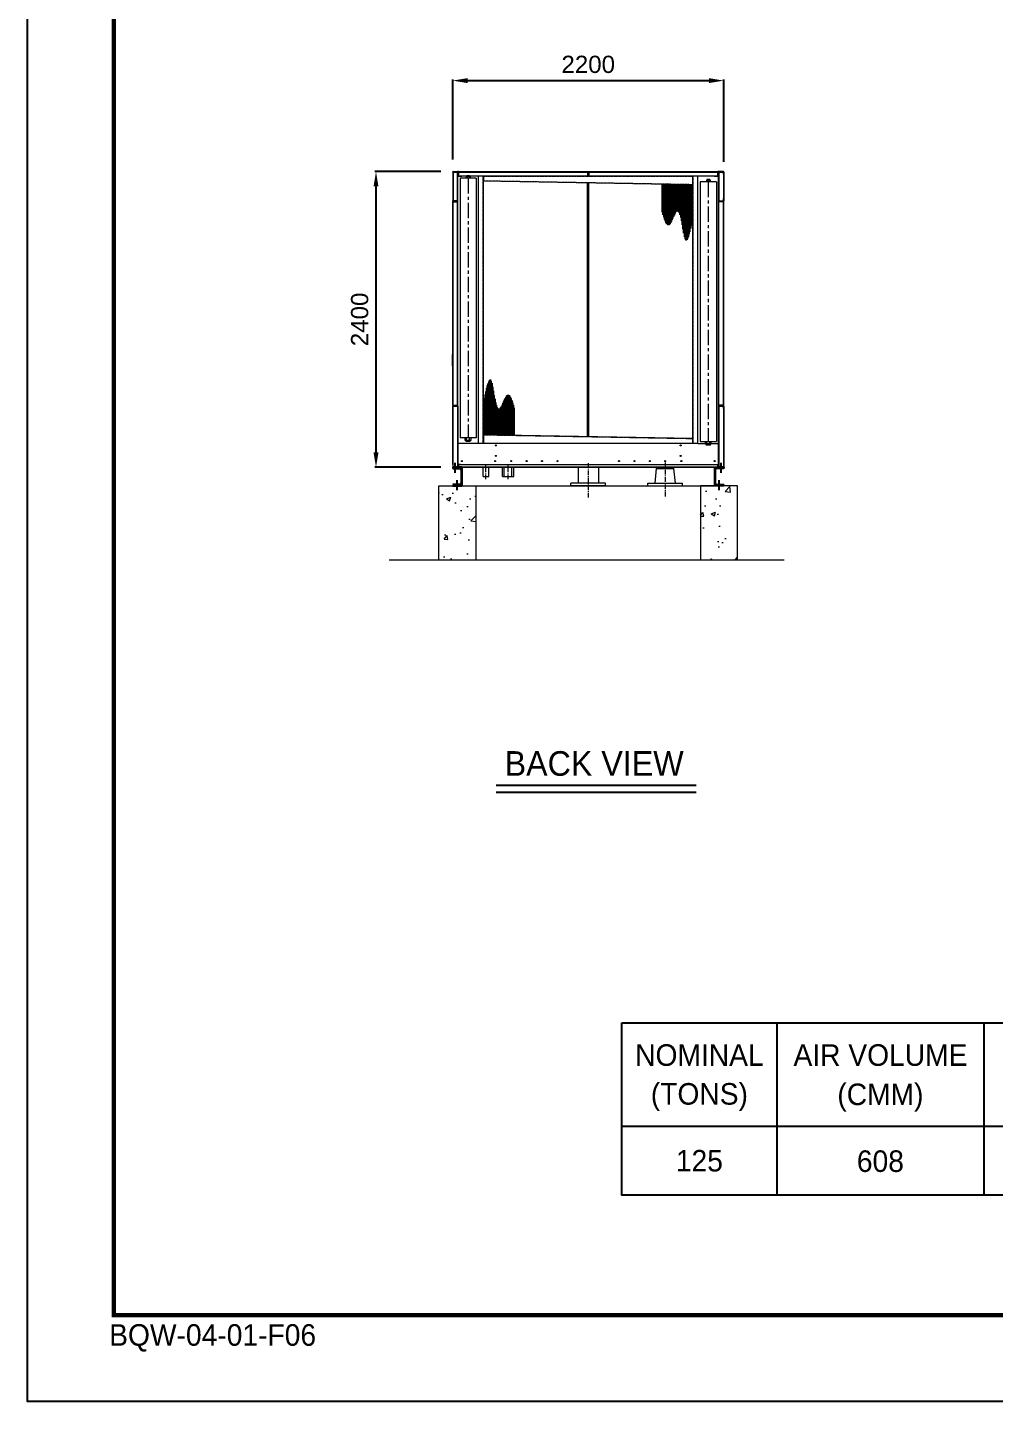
# Model space of a CAD drawing. Header units: millimetres. Extents: x -17070 to 49442, y -291348 to 30929.
# Drawn here: x 20035 to 27885, y 10134 to 21286 of the extents above; entities that cross this region are included whole.
import ezdxf
from ezdxf.enums import TextEntityAlignment as Align

# ---------------------------------------------------------------- set-up
doc = ezdxf.new("R2010")
doc.units = ezdxf.units.MM
for name, pattern in [('CEN', [26, 20, -2, 2, -2]), ('CENTER', [2, 1.25, -0.25, 0.25, -0.25]), ('CENTERX2', [4, 2.5, -0.5, 0.5, -0.5]), ('HIDDEN', [0.375, 0.25, -0.125])]:
    doc.linetypes.add(name, pattern=pattern)
for name, color, linetype in [('center', 1, 'CENTER'), ('GRID', 1, 'CEN'), ('냉각탑_box', 1, 'Continuous'), ('냉각탑_form', 1, 'Continuous'), ('냉각탑_text', 3, 'Continuous'), ('냉각탑_기초', 23, 'Continuous')]:
    doc.layers.add(name, color=color, linetype=linetype)
doc.styles.get("Standard").update_dxf_attribs({"font": 'arial.ttf'})
doc.styles.add('돋움', font='Dotum.ttf')
doc.dimstyles.new('1.40', dxfattribs={"dimscale": 20, "dimtxt": 1.5, "dimasz": 1, "dimexe": 0.5, "dimexo": 0.5, "dimgap": 0.5, "dimtad": 1, "dimdec": 0, "dimzin": 0, "dimdsep": 46, "dimtxsty": 'Standard', "dimcen": 0, "dimclrd": 2, "dimclre": 2, "dimclrt": 3, "dimadec": 0, "dimazin": 0, "dimtfac": 1, "dimtdec": 0, "dimtmove": 0, "dimatfit": 0, "dimfxl": 1, "dimtolj": 1, "dimtzin": 0, "dimlwd": -1, "dimlwe": -1, "dimarcsym": 0})

# ---------------------------------------------------------------- blocks, each defined once
blk = doc.blocks.new('*D303')
at = {"color": 2, "transparency": 16777216}
for p, q in [((23487, 20214), (23487, 20865)), ((23607, 20855), (25567, 20855)), ((25687, 20195), (25687, 20865))]:
    blk.add_line(p, q, dxfattribs=at)
for points in [[(23607, 20875), (23607, 20835), (23487, 20855)], [(25567, 20875), (25567, 20835), (25687, 20855)]]:
    blk.add_solid(points, dxfattribs=at)
at = {"layer": 'Defpoints', "color": 0, "transparency": 16777216}
for p in [(25687, 20855), (23487, 20114), (25687, 20095)]:
    blk.add_point(p, dxfattribs=at)
at = {"color": 3, "lineweight": 5, "transparency": 16777216, "insert": (24587, 20986), "char_height": 140, "attachment_point": 5}
blk.add_mtext('\\A1;2200', dxfattribs=at)
blk = doc.blocks.new('*D306')
at = {"color": 2, "transparency": 16777216}
for p, q in [((23391, 20117), (22854, 20117)), ((22864, 19997), (22864, 17837)), ((23391, 17717), (22854, 17717))]:
    blk.add_line(p, q, dxfattribs=at)
for points in [[(22844, 19997), (22884, 19997), (22864, 20117)], [(22844, 17837), (22884, 17837), (22864, 17717)]]:
    blk.add_solid(points, dxfattribs=at)
at = {"layer": 'Defpoints', "color": 0, "transparency": 16777216}
for p in [(23491, 20117), (22864, 17717), (23491, 17717)]:
    blk.add_point(p, dxfattribs=at)
at = {"color": 3, "lineweight": 5, "transparency": 16777216, "insert": (22732, 18917), "char_height": 140, "attachment_point": 5, "rotation": 90}
blk.add_mtext('\\A1;2400', dxfattribs=at)
blk = doc.blocks.new('3')
at = {"color": 7, "lineweight": 13, "ltscale": 1.29582e-05}
for p, q in [((23487, 20114), (23487, 20114)), ((25687, 20114), (25687, 20114))]:
    blk.add_line(p, q, dxfattribs=at)
at = {"color": 7, "lineweight": 13, "ltscale": 0.000222226}
for p, q in [((23487, 20113), (23487, 20114)), ((25643, 20114), (25643, 20113)), ((25687, 20113), (25687, 20114))]:
    blk.add_line(p, q, dxfattribs=at)
at = {"color": 7, "lineweight": 20, "ltscale": 0.009167}
for p, q in [((23487, 20113), (23487, 20097)), ((23489, 20113), (23489, 20097)), ((25685, 20113), (25685, 20097)), ((25687, 20113), (25687, 20097)), ((23487, 19897), (23487, 19880)), ((23489, 19897), (23489, 19880)), ((25685, 19897), (25685, 19880)), ((25687, 19897), (25687, 19880)), ((23487, 18197), (23487, 18213)), ((23489, 18197), (23489, 18213)), ((25685, 18213), (25685, 18197)), ((25687, 18213), (25687, 18197)), ((23487, 17737), (23487, 17720)), ((23489, 17737), (23489, 17720)), ((23551, 17739), (23535, 17739)), ((23535, 17737), (23535, 17720)), ((25640, 17737), (25640, 17720)), ((25685, 17737), (25685, 17720)), ((25687, 17737), (25687, 17720))]:
    blk.add_line(p, q, dxfattribs=at)
at = {"color": 7, "lineweight": 20, "ltscale": 0.001111}
for p, q in [((23487, 20095), (23487, 20097)), ((23489, 20097), (23487, 20097)), ((23489, 20095), (23487, 20095)), ((23561, 20079), (23561, 20077)), ((25613, 20079), (25613, 20077)), ((25685, 20097), (25687, 20097)), ((25685, 20095), (25687, 20095)), ((25687, 20095), (25687, 20097)), ((23489, 19897), (23487, 19897)), ((25685, 19897), (25687, 19897)), ((23487, 18633), (23485, 18633)), ((23487, 18540), (23485, 18540)), ((23489, 18197), (23487, 18197)), ((23487, 18195), (23489, 18195)), ((25685, 18197), (25687, 18197)), ((25687, 18195), (25685, 18195)), ((25687, 18195), (25687, 18197)), ((23489, 17737), (23487, 17737)), ((23535, 17739), (23535, 17737)), ((25685, 17737), (25687, 17737)), ((23531, 17720), (23533, 17720)), ((25641, 17720), (25643, 17720))]:
    blk.add_line(p, q, dxfattribs=at)
at = {"color": 7, "lineweight": 20, "ltscale": 0.108889}
for p, q in [((23487, 20095), (23487, 19899)), ((23487, 20095), (23487, 19899)), ((23491, 20095), (23491, 19899)), ((25684, 20095), (25684, 19899)), ((25687, 20095), (25687, 19899)), ((25687, 20095), (25687, 19899))]:
    blk.add_line(p, q, dxfattribs=at)
at = {"color": 7, "lineweight": 20, "ltscale": 0.001944}
for p, q in [((23491, 20095), (23487, 20095)), ((25684, 20095), (25687, 20095)), ((23491, 19899), (23487, 19899)), ((23526, 19880), (23529, 19880)), ((25649, 19880), (25645, 19880)), ((25684, 19899), (25687, 19899)), ((23491, 18195), (23487, 18195)), ((23526, 18213), (23529, 18213)), ((25649, 18213), (25645, 18213)), ((25684, 18195), (25687, 18195)), ((23491, 17739), (23487, 17739)), ((23531, 17739), (23535, 17739)), ((25643, 17739), (25640, 17739)), ((25684, 17739), (25687, 17739)), ((23526, 17720), (23529, 17720)), ((23535, 17717), (23535, 17720)), ((25640, 17717), (25640, 17720)), ((25649, 17720), (25645, 17720))]:
    blk.add_line(p, q, dxfattribs=at)
at = {"color": 7, "lineweight": 13, "ltscale": 0.000580935}
for p, q in [((23489, 20114), (23490, 20114)), ((23526, 20114), (23527, 20114)), ((23534, 20114), (23534, 20115)), ((25640, 20114), (25640, 20115)), ((25648, 20114), (25647, 20114)), ((25685, 20114), (25684, 20114))]:
    blk.add_line(p, q, dxfattribs=at)
at = {"color": 7, "lineweight": 20, "ltscale": 0.000833333}
for p, q in [((23489, 20095), (23491, 20095)), ((25685, 20095), (25684, 20095)), ((23489, 18195), (23491, 18195)), ((23527, 18213), (23526, 18213)), ((25647, 18213), (25649, 18213)), ((25685, 18195), (25684, 18195)), ((23535, 17720), (23533, 17720)), ((25640, 17720), (25641, 17720))]:
    blk.add_line(p, q, dxfattribs=at)
at = {"color": 7, "lineweight": 13, "ltscale": 1.27401e-05}
for p, q in [((23490, 20117), (23490, 20117)), ((25684, 20117), (25684, 20117))]:
    blk.add_line(p, q, dxfattribs=at)
at = {"color": 7, "lineweight": 13, "ltscale": 0.000222225}
for p, q in [((23491, 20117), (23490, 20117)), ((25640, 20117), (25640, 20117)), ((25684, 20117), (25684, 20117))]:
    blk.add_line(p, q, dxfattribs=at)
at = {"color": 7, "lineweight": 13, "ltscale": 0.019889}
for p, q in [((23490, 20114), (23526, 20114)), ((25684, 20114), (25648, 20114))]:
    blk.add_line(p, q, dxfattribs=at)
at = {"color": 7, "lineweight": 20, "ltscale": 0.0105}
for p, q in [((23490, 20095), (23490, 20114)), ((25684, 20095), (25684, 20114))]:
    blk.add_line(p, q, dxfattribs=at)
at = {"color": 7, "lineweight": 13, "ltscale": 0.019444}
for p, q in [((23491, 20117), (23526, 20117)), ((23526, 20115), (23491, 20115)), ((23491, 20113), (23526, 20113)), ((23526, 20113), (23491, 20113)), ((25684, 20117), (25649, 20117)), ((25649, 20115), (25684, 20115)), ((25684, 20113), (25649, 20113)), ((25649, 20113), (25684, 20113))]:
    blk.add_line(p, q, dxfattribs=at)
at = {"color": 7, "lineweight": 20, "ltscale": 0.010278}
for p, q in [((23491, 20113), (23491, 20095)), ((25684, 20113), (25684, 20095)), ((23491, 19899), (23491, 19880)), ((23491, 19899), (23491, 19880)), ((25684, 19899), (25684, 19880)), ((25684, 19899), (25684, 19880)), ((23491, 18195), (23491, 18213)), ((25684, 18213), (25684, 18195)), ((25684, 18213), (25684, 18195)), ((23491, 17720), (23491, 17739)), ((23531, 17739), (23531, 17720)), ((23533, 17720), (23533, 17739)), ((25640, 17720), (25640, 17739)), ((25641, 17739), (25641, 17720)), ((25643, 17720), (25643, 17739)), ((25684, 17739), (25684, 17720)), ((25684, 17739), (25684, 17720))]:
    blk.add_line(p, q, dxfattribs=at)
at = {"color": 7, "lineweight": 13, "ltscale": 0.000221428}
for p, q in [((23526, 20117), (23526, 20117)), ((25648, 20117), (25649, 20117))]:
    blk.add_line(p, q, dxfattribs=at)
at = {"color": 7, "lineweight": 13, "ltscale": 0.000222222}
for p, q in [((23526, 20113), (23526, 20114)), ((25640, 20114), (25640, 20114)), ((25648, 20113), (25648, 20114))]:
    blk.add_line(p, q, dxfattribs=at)
at = {"color": 7, "lineweight": 13, "ltscale": 0.001944}
for p, q in [((23526, 20113), (23529, 20113)), ((23535, 20113), (23535, 20117)), ((24583, 20113), (24583, 20117)), ((24592, 20113), (24592, 20117)), ((25640, 20113), (25640, 20117)), ((25649, 20113), (25645, 20113))]:
    blk.add_line(p, q, dxfattribs=at)
at = {"color": 7, "lineweight": 20, "ltscale": 0.129444}
for p, q in [((23526, 19880), (23526, 20113)), ((23529, 19880), (23529, 20113)), ((25645, 19880), (25645, 20113)), ((25649, 19880), (25649, 20113))]:
    blk.add_line(p, q, dxfattribs=at)
at = {"color": 7, "lineweight": 13, "ltscale": 0.000833333}
for p, q in [((23527, 20113), (23526, 20113)), ((25647, 20113), (25649, 20113))]:
    blk.add_line(p, q, dxfattribs=at)
at = {"color": 7, "lineweight": 13, "ltscale": 0.000199669}
blk.add_line((23531, 20113), (23531, 20114), dxfattribs=at)
at = {"color": 7, "lineweight": 20, "ltscale": 0.018333}
for p, q in [((23531, 20080), (23531, 20113)), ((23533, 20080), (23533, 20113)), ((23535, 20113), (23535, 20080)), ((25640, 20080), (25640, 20113)), ((25641, 20113), (25641, 20080)), ((25643, 20080), (25643, 20113))]:
    blk.add_line(p, q, dxfattribs=at)
at = {"color": 7, "lineweight": 13, "ltscale": 0.000221699}
blk.add_line((23534, 20117), (23535, 20117), dxfattribs=at)
at = {"color": 7, "lineweight": 13, "ltscale": 1.29896e-05}
blk.add_line((23534, 20117), (23534, 20117), dxfattribs=at)
at = {"color": 7, "lineweight": 20, "ltscale": 0.019359}
for p, q in [((23534, 20079), (23534, 20114)), ((25640, 20079), (25640, 20114))]:
    blk.add_line(p, q, dxfattribs=at)
at = {"color": 7, "lineweight": 13, "ltscale": 0.000222221}
blk.add_line((23534, 20114), (23535, 20114), dxfattribs=at)
at = {"color": 7, "lineweight": 13}
for p, q in [((23535, 20117), (24583, 20117)), ((23535, 20113), (24583, 20113)), ((24592, 20117), (25640, 20117)), ((24592, 20113), (25640, 20113))]:
    blk.add_line(p, q, dxfattribs=at)
at = {"color": 7, "lineweight": 20, "ltscale": 0.015833}
for p, q in [((23563, 20080), (23535, 20080)), ((25640, 20080), (25611, 20080))]:
    blk.add_line(p, q, dxfattribs=at)
at = {"color": 7, "lineweight": 20, "ltscale": 0.014722}
for p, q in [((23561, 20079), (23535, 20079)), ((23561, 20077), (23535, 20077)), ((25640, 20079), (25613, 20079)), ((25640, 20077), (25613, 20077))]:
    blk.add_line(p, q, dxfattribs=at)
at = {"color": 7, "lineweight": 20}
for p, q in [((24638, 20080), (23563, 20080)), ((25611, 20080), (24638, 20080)), ((23487, 18222), (23487, 19872)), ((23490, 18222), (23490, 19872)), ((23526, 18222), (23526, 19872)), ((23529, 18222), (23529, 19872)), ((25645, 18222), (25645, 19872)), ((25648, 18222), (25648, 19872)), ((25684, 18222), (25684, 19872)), ((25687, 18222), (25687, 19872)), ((25640, 17737), (23535, 17737)), ((23535, 17720), (25640, 17720)), ((23535, 17717), (25640, 17717)), ((23735, 17642), (23780, 17642)), ((23891, 17642), (23983, 17642))]:
    blk.add_line(p, q, dxfattribs=at)
at = {"lineweight": 20}
for p, q in [((23697, 17909), (23697, 20079)), ((23737, 20079), (23697, 20079)), ((23737, 17909), (23737, 20079)), ((23739, 20077), (23737, 20077)), ((23739, 20038), (23739, 20079)), ((25435, 20079), (23739, 20079)), ((25435, 20008), (25435, 20078)), ((25435, 20077), (25437, 20077)), ((25437, 17909), (25437, 20079)), ((25477, 20079), (25437, 20079)), ((25477, 17909), (25477, 20079)), ((23547, 20063), (23547, 17955)), ((23677, 20063), (23547, 20063)), ((23677, 20063), (23677, 17955)), ((25437, 20008), (23737, 20038)), ((24582, 17965), (24582, 20024)), ((24592, 17965), (24592, 20023)), ((25437, 20010), (25437, 20010)), ((25627, 20034), (25497, 20034)), ((25497, 20033), (25497, 17925)), ((25627, 20033), (25627, 17925)), ((25437, 17950), (23737, 17980)), ((23739, 17909), (23739, 17980)), ((23677, 17955), (23547, 17955)), ((23737, 17909), (23697, 17909)), ((23739, 17911), (23737, 17911)), ((25435, 17909), (23739, 17909)), ((25435, 17909), (25435, 17950)), ((25435, 17911), (25437, 17911)), ((25477, 17909), (25437, 17909)), ((25497, 17925), (25627, 17925))]:
    blk.add_line(p, q, dxfattribs=at)
at = {"color": 6, "linetype": 'HIDDEN', "lineweight": 20}
for p, q in [((23735, 17909), (23735, 20079)), ((25435, 20077), (23739, 20077)), ((25439, 17909), (25439, 20079)), ((25435, 20010), (23739, 20040)), ((25437, 20010), (25437, 20010)), ((25435, 17948), (23739, 17978)), ((25435, 17911), (23739, 17911))]:
    blk.add_line(p, q, dxfattribs=at)
at = {"color": 7, "lineweight": 13, "ltscale": 0.004999}
blk.add_line((24583, 20117), (24592, 20117), dxfattribs=at)
at = {"color": 7, "lineweight": 13, "ltscale": 0.000803158}
blk.add_line((24583, 20114), (24584, 20114), dxfattribs=at)
at = {"color": 7, "lineweight": 20, "ltscale": 0.013096}
for p, q in [((24583, 20080), (24583, 20113)), ((24592, 20113), (24592, 20080))]:
    blk.add_line(p, q, dxfattribs=at)
at = {"color": 7, "lineweight": 20, "ltscale": 0.013074}
for p, q in [((24584, 20113), (24584, 20080)), ((24590, 20080), (24590, 20113))]:
    blk.add_line(p, q, dxfattribs=at)
at = {"color": 7, "lineweight": 13, "ltscale": 0.001137}
blk.add_line((24586, 20114), (24588, 20114), dxfattribs=at)
at = {"color": 7, "lineweight": 20, "ltscale": 0.013058}
for p, q in [((24586, 20080), (24586, 20113)), ((24588, 20080), (24588, 20113))]:
    blk.add_line(p, q, dxfattribs=at)
at = {"color": 7, "lineweight": 13, "ltscale": 0.000803156}
blk.add_line((24590, 20114), (24592, 20114), dxfattribs=at)
at = {"color": 7, "lineweight": 13, "ltscale": 1.29713e-05}
blk.add_line((25640, 20117), (25640, 20117), dxfattribs=at)
at = {"color": 7, "lineweight": 13, "ltscale": 0.000194643}
blk.add_line((25645, 20113), (25645, 20114), dxfattribs=at)
at = {"color": 7, "lineweight": 13, "ltscale": 1.29907e-05}
blk.add_line((25645, 20114), (25645, 20114), dxfattribs=at)
at = {"color": 1, "linetype": 'CENTER', "lineweight": 20, "ltscale": 100}
for p, q in [((23612, 20063), (23612, 17955)), ((25562, 20033), (25562, 17925))]:
    blk.add_line(p, q, dxfattribs=at)
at = {"color": 5, "lineweight": 20, "ltscale": 30}
for p, q in [((25185, 20008), (25185, 19788)), ((25191, 20008), (25191, 19766)), ((25197, 20008), (25197, 19746)), ((25203, 20008), (25203, 19728)), ((25209, 20008), (25209, 19713)), ((25215, 20008), (25215, 19701)), ((25221, 20008), (25221, 19692)), ((25227, 20008), (25227, 19685)), ((25233, 20008), (25233, 19682)), ((25239, 20008), (25239, 19682)), ((25245, 20008), (25245, 19685)), ((25251, 20008), (25251, 19691)), ((25257, 20008), (25257, 19700)), ((25263, 20008), (25263, 19711)), ((25269, 20008), (25269, 19724)), ((25275, 20008), (25275, 19737)), ((25281, 20008), (25281, 19751)), ((25287, 20008), (25287, 19764)), ((25293, 20008), (25293, 19776)), ((25299, 20008), (25299, 19786)), ((25305, 20008), (25305, 19793)), ((25311, 20008), (25311, 19795)), ((25317, 20008), (25317, 19791)), ((25323, 20008), (25323, 19782)), ((25329, 20008), (25329, 19766)), ((25335, 20008), (25335, 19744)), ((25341, 20008), (25341, 19717)), ((25347, 20008), (25347, 19684)), ((25353, 20008), (25353, 19650)), ((25359, 20008), (25359, 19616)), ((25365, 20007), (25365, 19588)), ((25371, 20007), (25371, 19569)), ((25377, 20007), (25377, 19559)), ((25383, 20007), (25383, 19557)), ((25389, 20007), (25389, 19562)), ((25395, 20007), (25395, 19573)), ((25401, 20007), (25401, 19588)), ((25407, 20008), (25407, 19608)), ((25413, 20008), (25413, 19629)), ((25419, 20008), (25419, 19654)), ((25425, 20008), (25425, 19680)), ((25431, 20008), (25431, 19709)), ((23779, 17980), (23779, 18414)), ((23785, 17980), (23785, 18424)), ((23791, 17980), (23791, 18429)), ((23797, 17980), (23797, 18428)), ((23803, 17980), (23803, 18418)), ((23749, 17980), (23749, 18307)), ((23755, 17980), (23755, 18333)), ((23761, 17980), (23761, 18358)), ((23767, 17980), (23767, 18380)), ((23773, 17980), (23773, 18398)), ((23809, 17980), (23809, 18399)), ((23815, 17980), (23815, 18371)), ((23821, 17980), (23821, 18338)), ((23827, 17980), (23827, 18303)), ((23923, 17980), (23923, 18296)), ((23929, 17980), (23929, 18302)), ((23935, 17980), (23935, 18305)), ((23941, 17980), (23941, 18305)), ((23947, 17980), (23947, 18302)), ((23953, 17980), (23953, 18296)), ((23743, 17980), (23743, 18279)), ((23833, 17980), (23833, 18271)), ((23839, 17980), (23839, 18243)), ((23845, 17980), (23845, 18221)), ((23851, 17980), (23851, 18205)), ((23857, 17980), (23857, 18196)), ((23863, 17980), (23863, 18192)), ((23869, 17980), (23869, 18194)), ((23875, 17980), (23875, 18201)), ((23881, 17980), (23881, 18211)), ((23887, 17980), (23887, 18223)), ((23893, 17980), (23893, 18236)), ((23899, 17980), (23899, 18250)), ((23905, 17980), (23905, 18263)), ((23911, 17980), (23911, 18276)), ((23917, 17980), (23917, 18287)), ((23959, 17980), (23959, 18286)), ((23965, 17980), (23965, 18274)), ((23971, 17980), (23971, 18259)), ((23977, 17980), (23977, 18241)), ((23983, 17980), (23983, 18221)), ((23989, 17980), (23989, 18199))]:
    blk.add_line(p, q, dxfattribs=at)
at = {"color": 7, "lineweight": 20, "ltscale": 0.00111}
for p, q in [((23487, 19897), (23487, 19899)), ((25687, 19897), (25687, 19899)), ((25643, 17722), (25645, 17722))]:
    blk.add_line(p, q, dxfattribs=at)
at = {"color": 7, "lineweight": 20, "ltscale": 0.004778}
for p, q in [((23487, 19872), (23487, 19880)), ((25687, 19872), (25687, 19880))]:
    blk.add_line(p, q, dxfattribs=at)
at = {"color": 7, "lineweight": 20, "ltscale": 0.001722}
for p, q in [((23487, 19872), (23490, 19872)), ((23526, 19872), (23529, 19872)), ((25648, 19872), (25645, 19872)), ((25687, 19872), (25684, 19872)), ((23487, 18222), (23490, 18222)), ((23526, 18222), (23529, 18222)), ((25648, 18222), (25645, 18222)), ((25687, 18222), (25684, 18222))]:
    blk.add_line(p, q, dxfattribs=at)
at = {"color": 7, "lineweight": 20, "ltscale": 0.011081}
for p, q in [((23490, 19879), (23490, 19899)), ((25684, 19879), (25684, 19899)), ((25684, 18195), (25684, 18215))]:
    blk.add_line(p, q, dxfattribs=at)
at = {"color": 7, "lineweight": 20, "ltscale": 0.001124}
for p, q in [((23490, 19875), (23490, 19877)), ((23526, 19875), (23526, 19877)), ((25648, 19875), (25648, 19877)), ((25684, 19875), (25684, 19877))]:
    blk.add_line(p, q, dxfattribs=at)
at = {"color": 7, "lineweight": 20, "ltscale": 0.000888889}
for p, q in [((23490, 19875), (23490, 19873)), ((25684, 19875), (25684, 19873)), ((23490, 18220), (23490, 18219)), ((25684, 18220), (25684, 18219))]:
    blk.add_line(p, q, dxfattribs=at)
at = {"color": 7, "lineweight": 20, "ltscale": 0.019889}
for p, q in [((23526, 19875), (23490, 19875)), ((23526, 19873), (23490, 19873)), ((23490, 19872), (23526, 19872)), ((25648, 19875), (25684, 19875)), ((25648, 19873), (25684, 19873)), ((25684, 19872), (25648, 19872)), ((23490, 18222), (23526, 18222)), ((23490, 18220), (23526, 18220)), ((23490, 18219), (23526, 18219)), ((25684, 18222), (25648, 18222)), ((25684, 18220), (25648, 18220)), ((25684, 18219), (25648, 18219))]:
    blk.add_line(p, q, dxfattribs=at)
at = {"color": 7, "lineweight": 20, "ltscale": 0.000832916}
for p, q in [((23490, 19872), (23490, 19873)), ((25684, 19872), (25684, 19873))]:
    blk.add_line(p, q, dxfattribs=at)
at = {"color": 7, "lineweight": 20, "ltscale": 0.019444}
for p, q in [((23526, 19880), (23491, 19880)), ((23526, 19879), (23491, 19879)), ((23491, 19877), (23526, 19877)), ((25649, 19880), (25684, 19880)), ((25649, 19879), (25684, 19879)), ((25684, 19877), (25649, 19877)), ((23491, 18217), (23526, 18217)), ((23526, 18215), (23491, 18215)), ((23526, 18213), (23491, 18213)), ((23491, 18213), (23526, 18213)), ((25684, 18217), (25649, 18217)), ((25684, 18215), (25649, 18215)), ((25649, 18213), (25684, 18213)), ((25684, 18213), (25649, 18213)), ((23491, 17720), (23526, 17720)), ((23491, 17719), (23526, 17719)), ((23491, 17717), (23526, 17717)), ((25649, 17720), (25684, 17720)), ((25684, 17719), (25649, 17719)), ((25684, 17717), (25649, 17717))]:
    blk.add_line(p, q, dxfattribs=at)
at = {"color": 7, "lineweight": 20, "ltscale": 0.000803156}
for p, q in [((23526, 19879), (23526, 19880)), ((25648, 19879), (25648, 19880))]:
    blk.add_line(p, q, dxfattribs=at)
at = {"color": 7, "lineweight": 20, "ltscale": 0.000832909}
for p, q in [((23526, 19872), (23526, 19873)), ((25648, 19872), (25648, 19873))]:
    blk.add_line(p, q, dxfattribs=at)
at = {"color": 7, "lineweight": 20, "ltscale": 0.004715}
for p, q in [((23529, 19872), (23529, 19880)), ((25645, 19872), (25645, 19880))]:
    blk.add_line(p, q, dxfattribs=at)
at = {"color": 7, "lineweight": 20, "ltscale": 0.051667}
blk.add_line((23485, 18540), (23485, 18633), dxfattribs=at)
at = {"color": 7, "lineweight": 20, "ltscale": 0.253333}
for p, q in [((23487, 17739), (23487, 18195)), ((23491, 17739), (23491, 18195)), ((25684, 18195), (25684, 17739)), ((25687, 18195), (25687, 17739))]:
    blk.add_line(p, q, dxfattribs=at)
at = {"color": 7, "lineweight": 20, "ltscale": 0.000833332}
for p, q in [((23490, 18220), (23490, 18222)), ((25684, 18220), (25684, 18222))]:
    blk.add_line(p, q, dxfattribs=at)
at = {"color": 7, "lineweight": 20, "ltscale": 0.000833758}
for p, q in [((23526, 18220), (23526, 18222)), ((25648, 18220), (25648, 18222))]:
    blk.add_line(p, q, dxfattribs=at)
at = {"color": 7, "lineweight": 20, "ltscale": 0.273889}
for p, q in [((23526, 18213), (23526, 17720)), ((23529, 18213), (23529, 17720)), ((25645, 17720), (25645, 18213)), ((25649, 17720), (25649, 18213))]:
    blk.add_line(p, q, dxfattribs=at)
at = {"color": 7, "lineweight": 20, "ltscale": 0.004723}
blk.add_line((25645, 18213), (25645, 18222), dxfattribs=at)
at = {"color": 7, "lineweight": 20, "ltscale": 0.004721}
blk.add_line((25645, 18213), (25645, 18222), dxfattribs=at)
at = {"color": 7, "lineweight": 20, "ltscale": 0.001123}
for p, q in [((25648, 18217), (25648, 18219)), ((25684, 18217), (25684, 18219))]:
    blk.add_line(p, q, dxfattribs=at)
at = {"color": 7, "lineweight": 20, "ltscale": 0.000803158}
blk.add_line((25648, 18213), (25648, 18215), dxfattribs=at)
at = {"color": 7, "lineweight": 20, "ltscale": 0.004777}
blk.add_line((25687, 18213), (25687, 18222), dxfattribs=at)
at = {"color": 7, "lineweight": 20, "ltscale": 0.004417}
for p, q in [((25687, 18195), (25687, 18187)), ((25687, 17747), (25687, 17739))]:
    blk.add_line(p, q, dxfattribs=at)
at = {"color": 7, "lineweight": 20, "ltscale": 0.052833}
for p, q in [((25687, 18187), (25687, 18092)), ((25687, 17842), (25687, 17747))]:
    blk.add_line(p, q, dxfattribs=at)
at = {"color": 7, "lineweight": 20, "ltscale": 0.005528}
for p, q in [((25687, 18092), (25687, 18082)), ((25687, 18082), (25687, 18072))]:
    blk.add_line(p, q, dxfattribs=at)
at = {"color": 7, "lineweight": 20, "ltscale": 0.022806}
blk.add_line((25687, 18072), (25687, 18031), dxfattribs=at)
at = {"color": 0, "lineweight": 20}
for p, q in [((23697, 17909), (23529, 17909)), ((25477, 17909), (25645, 17909))]:
    blk.add_line(p, q, dxfattribs=at)
at = {"color": 7, "lineweight": 20, "ltscale": 0.000666681}
blk.add_line((23489, 17737), (23490, 17737), dxfattribs=at)
at = {"color": 7, "lineweight": 20, "ltscale": 0.0085}
for p, q in [((23490, 17722), (23490, 17737)), ((25684, 17737), (25684, 17722))]:
    blk.add_line(p, q, dxfattribs=at)
at = {"color": 1, "linetype": 'CENTERX2', "ltscale": 50}
for p, q in [((23508, 17672), (23508, 17752)), ((25666, 17672), (25666, 17752)), ((23524, 17532), (23524, 17612)), ((25649, 17532), (25649, 17612))]:
    blk.add_line(p, q, dxfattribs=at)
at = {"color": 7, "lineweight": 20, "ltscale": 0.000665871}
blk.add_line((25685, 17737), (25684, 17737), dxfattribs=at)
at = {"color": 7, "lineweight": 25, "ltscale": 0.008333}
for p, q in [((23487, 17717), (23487, 17707)), ((25687, 17717), (25687, 17707))]:
    blk.add_line(p, q, dxfattribs=at)
at = {"color": 7, "lineweight": 25, "ltscale": 0.125}
for p, q in [((23562, 17717), (23487, 17717)), ((25612, 17717), (25687, 17717)), ((23487, 17567), (23562, 17567)), ((25687, 17567), (25612, 17567))]:
    blk.add_line(p, q, dxfattribs=at)
at = {"color": 7, "lineweight": 25, "ltscale": 0.05125}
for p, q in [((23487, 17707), (23545, 17707)), ((25687, 17707), (25628, 17707)), ((23545, 17577), (23487, 17577)), ((25628, 17577), (25687, 17577))]:
    blk.add_line(p, q, dxfattribs=at)
at = {"color": 7, "lineweight": 20, "ltscale": 0.019594}
for p, q in [((23527, 17720), (23492, 17720)), ((25682, 17720), (25647, 17720))]:
    blk.add_line(p, q, dxfattribs=at)
for p, q in [((23497, 17707), (23497, 17717)), ((23519, 17707), (23519, 17717)), ((25655, 17707), (25655, 17717)), ((25677, 17707), (25677, 17717)), ((23513, 17567), (23513, 17577)), ((23535, 17567), (23535, 17577)), ((25638, 17567), (25638, 17577)), ((25660, 17567), (25660, 17577))]:
    blk.add_line(p, q)
at = {"color": 7, "lineweight": 20, "ltscale": 0.004971}
blk.add_line((23526, 17717), (23535, 17717), dxfattribs=at)
at = {"color": 7, "lineweight": 20, "ltscale": 0.001112}
blk.add_line((23529, 17722), (23531, 17722), dxfattribs=at)
at = {"color": 7, "lineweight": 20, "ltscale": 0.003063}
blk.add_line((23535, 17720), (23529, 17720), dxfattribs=at)
at = {"color": 7, "lineweight": 25, "ltscale": 0.091667}
for p, q in [((23555, 17697), (23555, 17587)), ((25618, 17697), (25618, 17587))]:
    blk.add_line(p, q, dxfattribs=at)
at = {"ltscale": 25}
for p, q in [((23562, 17717), (23562, 17567)), ((25612, 17717), (25612, 17567))]:
    blk.add_line(p, q, dxfattribs=at)
at = {"lineweight": 5}
for p, q in [((23735, 17642), (23735, 17717)), ((23780, 17642), (23780, 17717)), ((23891, 17642), (23891, 17717)), ((23905, 17642), (23905, 17717)), ((23968, 17642), (23968, 17717)), ((23983, 17642), (23983, 17717)), ((23562, 17567), (25612, 17567))]:
    blk.add_line(p, q, dxfattribs=at)
at = {"color": 7, "lineweight": 20, "ltscale": 0.076666}
for p, q in [((24504, 17717), (24504, 17589)), ((24670, 17717), (24670, 17589)), ((25130, 17589), (25142, 17707)), ((25295, 17589), (25282, 17707)), ((25072, 17589), (25342, 17589)), ((25072, 17567), (25072, 17589)), ((25342, 17589), (25352, 17589)), ((25352, 17567), (25352, 17589))]:
    blk.add_line(p, q, dxfattribs=at)
at = {"color": 7, "lineweight": 20, "ltscale": 0.004168}
for p, q in [((25142, 17712), (25142, 17717)), ((25282, 17712), (25282, 17717))]:
    blk.add_line(p, q, dxfattribs=at)
at = {"color": 7, "lineweight": 20, "ltscale": 0.1165}
blk.add_line((25142, 17712), (25282, 17712), dxfattribs=at)
at = {"color": 7, "lineweight": 20, "ltscale": 0.004167}
for p, q in [((25142, 17707), (25142, 17712)), ((25282, 17707), (25282, 17712))]:
    blk.add_line(p, q, dxfattribs=at)
at = {"color": 7, "lineweight": 20, "ltscale": 0.030302}
blk.add_line((25142, 17707), (25179, 17707), dxfattribs=at)
at = {"color": 7, "lineweight": 20, "ltscale": 0.086115}
blk.add_line((25179, 17707), (25282, 17707), dxfattribs=at)
at = {"color": 7, "lineweight": 20, "ltscale": 0.003064}
blk.add_line((25645, 17720), (25640, 17720), dxfattribs=at)
at = {"color": 7, "lineweight": 15, "ltscale": 0.0625}
for p, q in [((23487, 17577), (23487, 17567)), ((25687, 17577), (25687, 17567))]:
    blk.add_line(p, q, dxfattribs=at)
at = {"color": 7, "lineweight": 20, "ltscale": 0.149635}
for p, q in [((24716, 17589), (24447, 17589)), ((24716, 17567), (24447, 17567))]:
    blk.add_line(p, q, dxfattribs=at)
at = {"color": 7, "lineweight": 20, "ltscale": 0.012222}
for p, q in [((24447, 17567), (24447, 17589)), ((24727, 17567), (24727, 17589))]:
    blk.add_line(p, q, dxfattribs=at)
at = {"color": 7, "lineweight": 20, "ltscale": 0.00592}
for p, q in [((24727, 17589), (24716, 17589)), ((24727, 17567), (24716, 17567))]:
    blk.add_line(p, q, dxfattribs=at)
at = {"color": 7, "lineweight": 20, "ltscale": 0.224453}
blk.add_line((25072, 17567), (25342, 17567), dxfattribs=at)
at = {"color": 7, "lineweight": 20, "ltscale": 0.008881}
blk.add_line((25342, 17567), (25352, 17567), dxfattribs=at)
at = {"color": 7, "lineweight": 20}
for centre, radius in [((23837, 17894), 4.5), ((23837, 17894), 3), ((25337, 17894), 4.5), ((25337, 17894), 3), ((23561, 17767), 4.5), ((23561, 17767), 3), ((23831, 17767), 4.5), ((23831, 17767), 3), ((23837, 17809), 4.5), ((23837, 17809), 3), ((23962, 17767), 4.5), ((23962, 17767), 3), ((24087, 17767), 4.5), ((24087, 17767), 3), ((24212, 17767), 4.5), ((24212, 17767), 3), ((24337, 17767), 4.5), ((24337, 17767), 3), ((24837, 17767), 4.5), ((24837, 17767), 3), ((24962, 17767), 4.5), ((24962, 17767), 3), ((25087, 17767), 4.5), ((25087, 17767), 3), ((25212, 17767), 4.5), ((25212, 17767), 3), ((25337, 17809), 4.5), ((25337, 17809), 3), ((25343, 17767), 4.5), ((25343, 17767), 3), ((25613, 17767), 4.5), ((25613, 17767), 3)]:
    blk.add_circle(centre, radius, dxfattribs=at)
at = {"color": 7, "lineweight": 13}
for centre, radius, start, end in [((23490, 20114), 3.1, 90, 180), ((23491, 20113), 3.5, 90, 180), ((23491, 20113), 1.5, 90, 180), ((23526, 20114), 3.1, 0, 90), ((23526, 20113), 3.5, 0, 90), ((23526, 20113), 1.5, 0, 90), ((23534, 20114), 3.1, 90, 180), ((23535, 20113), 3.5, 90, 180), ((23535, 20113), 1.5, 90, 180), ((24583, 20113), 3.5, 0, 90), ((24583, 20113), 1.5, 0, 90), ((24592, 20113), 3.5, 90, 180), ((24592, 20113), 1.5, 90, 180), ((25640, 20114), 3.1, 0, 90), ((25640, 20113), 3.5, 0, 90), ((25640, 20113), 1.5, 0, 90), ((25648, 20114), 3.1, 90, 180), ((25649, 20113), 3.5, 90, 180), ((25649, 20113), 1.5, 90, 180), ((25684, 20114), 3.1, 0, 90), ((25684, 20113), 3.5, 0, 90), ((25684, 20113), 1.5, 0, 90)]:
    blk.add_arc(centre, radius, start, end, dxfattribs=at)
at = {"color": 7, "lineweight": 20}
for centre, radius, start, end in [((23535, 20080), 3.5, 180, 270), ((23535, 20080), 1.5, 180, 270), ((25640, 20080), 1.5, 270, 0), ((25640, 20080), 3.5, 270, 0), ((23491, 19880), 3.5, 180, 270), ((23490, 19872), 3.1, 90, 180), ((23491, 19880), 1.5, 180, 270), ((23490, 19872), 1.5, 90, 180), ((23526, 19880), 1.5, 270, 0), ((23526, 19880), 3.5, 270, 0), ((23526, 19872), 3.1, 0, 90), ((23526, 19872), 1.5, 0, 90), ((25649, 19880), 3.5, 180, 270), ((25648, 19872), 3.1, 90, 180), ((25649, 19880), 1.5, 180, 270), ((25648, 19872), 1.5, 90, 180), ((25684, 19880), 1.5, 270, 0), ((25684, 19880), 3.5, 270, 0), ((25684, 19872), 3.1, 0, 90), ((25684, 19872), 1.5, 0, 90), ((23490, 18870), 3.1, 180, 180.2201), ((23490, 18862), 3.1, 179.7551, 180), ((25684, 18870), 3.1, 359.7799, 0), ((25684, 18862), 3.1, 0, 0.2449), ((23489, 18633), 3.5, 115.337, 180), ((23489, 18540), 3.5, 180, 244.663), ((23490, 18371), 3.1, 180, 180.2449), ((23490, 18363), 3.1, 179.7551, 180), ((25684, 18371), 3.1, 359.7551, 0), ((25684, 18363), 3.1, 0, 0.2449), ((23490, 18222), 3.1, 180, 270), ((23491, 18213), 3.5, 90, 180), ((23490, 18222), 1.5, 180, 270), ((23491, 18213), 1.5, 90, 180), ((23526, 18222), 1.5, 270, 0), ((23526, 18222), 3.1, 270, 0), ((23526, 18213), 3.5, 0, 90), ((23526, 18213), 1.5, 0, 90), ((25648, 18222), 3.1, 180, 270), ((25649, 18213), 3.5, 90, 180), ((25648, 18222), 1.5, 180, 270), ((25649, 18213), 1.5, 90, 180), ((25684, 18222), 1.5, 270, 0), ((25684, 18222), 3.1, 270, 0), ((25684, 18213), 3.5, 0, 90), ((25684, 18213), 1.5, 0, 90), ((23491, 17720), 3.5, 180, 270), ((23491, 17720), 1.5, 180, 270), ((23492, 17722), 1.5, 180, 216.87), ((23492, 17722), 1.5, 233.1305, 270), ((23526, 17720), 3.5, 270, 0), ((23526, 17720), 1.5, 270, 0), ((25649, 17720), 3.5, 180, 270), ((25649, 17720), 1.5, 180, 270), ((25682, 17722), 1.5, 270, 306.8695), ((25682, 17722), 1.5, 323.1297, 0), ((25684, 17720), 1.5, 270, 0), ((25684, 17720), 3.5, 270, 0), ((25682, 17722), 4.7, 359.2977, 0)]:
    blk.add_arc(centre, radius, start, end, dxfattribs=at)
at = {"color": 7, "lineweight": 25}
for centre, start, end in [((23545, 17697), 0, 90), ((25628, 17697), 90, 180), ((23545, 17587), 270, 0), ((25628, 17587), 180, 270)]:
    blk.add_arc(centre, 10, start, end, dxfattribs=at)
at = {"layer": 'center', "lineweight": 20, "ltscale": 30}
for p, q in [((23757, 17620), (23757, 17733)), ((23937, 17620), (23937, 17733))]:
    blk.add_line(p, q, dxfattribs=at)
at = {"layer": 'GRID', "color": 0, "lineweight": 20, "ltscale": 2}
for p, q in [((23596, 20076), (23596, 20063)), ((23628, 20076), (23596, 20076)), ((23601, 20083), (23601, 20076)), ((23623, 20083), (23601, 20083)), ((23604, 20076), (23604, 20063)), ((23620, 20076), (23620, 20063)), ((23623, 20083), (23623, 20076)), ((23628, 20076), (23628, 20063)), ((25546, 20046), (25546, 20034)), ((25578, 20046), (25546, 20046)), ((25551, 20053), (25551, 20046)), ((25573, 20053), (25551, 20053)), ((25554, 20046), (25554, 20034)), ((25570, 20046), (25570, 20034)), ((25573, 20053), (25573, 20046)), ((25578, 20046), (25578, 20034)), ((23588, 17935), (23588, 17955)), ((23636, 17935), (23588, 17935)), ((23595, 17925), (23595, 17935)), ((23629, 17925), (23595, 17925)), ((23600, 17935), (23600, 17955)), ((23624, 17935), (23624, 17955)), ((23629, 17925), (23629, 17935)), ((23636, 17935), (23636, 17955)), ((25538, 17905), (25538, 17924)), ((25586, 17905), (25538, 17905)), ((25545, 17895), (25545, 17905)), ((25579, 17895), (25545, 17895)), ((25550, 17905), (25550, 17924)), ((25574, 17905), (25574, 17924)), ((25579, 17895), (25579, 17905)), ((25586, 17905), (25586, 17924))]:
    blk.add_line(p, q, dxfattribs=at)

msp = doc.modelspace()

# ---------------------------------------------------------------- hatches: boundary and pattern name
at = {"layer": '냉각탑_기초', "lineweight": 20, "ltscale": 30}
h = msp.add_hatch(dxfattribs=at)
h.set_pattern_fill('AR-CONC', color=256, scale=50, style=0)
h.set_pattern_definition([(50, (8745.92, 1025.55), (358.63, -31.376), [37.5, -412.5]), (355, (8745.92, 1025.55), (-69.3757, 376.096), [30, -330]), (100.4514, (8775.8, 1022.94), (289.2547, 344.72), [31.87, -350.571]), (46.1842, (8745.92, 1125.55), (533.6205, -82.7595), [56.25, -618.75]), (96.6356, (8790.4, 1118.65), (467.331, 487.059), [47.805, -525.856]), (351.1842, (8745.9, 1125.55), (467.331, 487.059), [45, -495]), (21, (8795.92, 1100.55), (298.4535, -201.3094), [37.5, -412.5]), (326, (8795.92, 1100.55), (121.6577, 362.575), [30, -330]), (71.4514, (8820.8, 1083.78), (420.1113, 161.265), [31.87, -350.571]), (37.5, (8745.92, 1025.55), (6.0799, 166.4469), [0, -326, 0, -335, 0, -331.25]), (7.5, (8745.92, 1025.55), (131.5348, 197.2059), [0, -191, 0, -318.5, 0, -126.25]), (327.5, (8634.42, 1025.55), (266.9112, -11.2774), [0, -125, 0, -390, 0, -517.5]), (317.5, (8584.42, 1025.55), (291.593, 50.0525), [0, -162.5, 0, -259, 0, -367.5])])
h.paths.add_polyline_path([(23674.4, 17566.9), (23374.4, 17566.9), (23374.4, 16966.9), (23674.4, 16966.9)])
h = msp.add_hatch(dxfattribs=at)
h.set_pattern_fill('AR-CONC', color=256, scale=50, style=0)
h.set_pattern_definition([(50, (8740.92, 1025.55), (358.63, -31.376), [37.5, -412.5]), (355, (8740.92, 1025.55), (-69.3757, 376.096), [30, -330]), (100.4514, (8770.8, 1022.94), (289.2547, 344.72), [31.87, -350.571]), (46.1842, (8740.92, 1125.55), (533.6205, -82.7595), [56.25, -618.75]), (96.6356, (8785.4, 1118.65), (467.331, 487.059), [47.805, -525.856]), (351.1842, (8740.9, 1125.55), (467.331, 487.059), [45, -495]), (21, (8790.92, 1100.55), (298.4535, -201.3094), [37.5, -412.5]), (326, (8790.92, 1100.55), (121.6577, 362.575), [30, -330]), (71.4514, (8815.8, 1083.78), (420.1113, 161.265), [31.87, -350.571]), (37.5, (8740.92, 1025.55), (6.0799, 166.4469), [0, -326, 0, -335, 0, -331.25]), (7.5, (8740.92, 1025.55), (131.5348, 197.2059), [0, -191, 0, -318.5, 0, -126.25]), (327.5, (8629.42, 1025.55), (266.9112, -11.2774), [0, -125, 0, -390, 0, -517.5]), (317.5, (8579.42, 1025.55), (291.593, 50.0525), [0, -162.5, 0, -259, 0, -367.5])])
h.paths.add_polyline_path([(25499.4, 17566.9), (25799.4, 17566.9), (25799.4, 16966.9), (25499.4, 16966.9)])

# ---------------------------------------------------------------- linework, layer by layer
at = {"layer": 'center', "lineweight": 20, "ltscale": 30}
for p, q in [((24587, 17749.9), (24587, 17465.1)), ((25212.3, 17756.2), (25212.3, 17475.4))]:
    msp.add_line(p, q, dxfattribs=at)
at = {"layer": 'Defpoints'}
msp.add_lwpolyline([(20034.6, 30929.3), (49441.8, 30929.3), (49441.8, 10134.2), (20034.6, 10134.2)], close=True, dxfattribs=at)
at = {"layer": '냉각탑_box'}
for p, q in [((23840, 15137.7), (25463.4, 15137.7)), ((23840, 15079.6), (25463.4, 15079.6)), ((26119.4, 13208.7), (26119.4, 11808.7)), ((27799.4, 13208.7), (27799.4, 11808.7)), ((24859.4, 12368.7), (39909.4, 12368.7))]:
    msp.add_line(p, q, dxfattribs=at)
msp.add_lwpolyline([(24859.4, 13208.7), (39909.4, 13208.7), (39909.4, 11808.7), (24859.4, 11808.7)], close=True, dxfattribs=at)
at = {"layer": '냉각탑_form', "const_width": 35}
msp.add_lwpolyline([(20734.8, 30229.2), (20734.8, 10834.4), (48741.6, 10834.4), (48741.6, 30229.2)], close=True, dxfattribs=at)
at = {"layer": '냉각탑_기초', "lineweight": 20, "ltscale": 30}
msp.add_line((22971.2, 16966.9), (26176.3, 16966.9), dxfattribs=at)
for points in [[(23374.4, 16966.9), (23374.4, 17566.9), (23674.4, 17566.9), (23674.4, 16966.9)], [(25799.4, 16966.9), (25799.4, 17566.9), (25499.4, 17566.9), (25499.4, 16966.9)]]:
    msp.add_lwpolyline(points, dxfattribs=at)

# ---------------------------------------------------------------- block references
msp.add_blockref('3', (0, 0))

# ---------------------------------------------------------------- texts
at = {"layer": '냉각탑_form', "style": '돋움'}
msp.add_text('BQW-04-01-F06', height=175.043, dxfattribs=at).set_placement((20698, 10586.8))
at = {"layer": '냉각탑_text', "style": '돋움'}
for s, height, p in [('BACK VIEW', 199.97, (24635, 15312.7)), ('NOMINAL', 175, (25489.4, 12946.2)), ('AIR VOLUME', 175, (26959.4, 12946.2)), ('(TONS)', 175, (25489.4, 12631.2)), ('(CMM)', 175, (26958.9, 12627.5)), ('125', 175, (25489.4, 12088.7)), ('608', 175, (26958.9, 12085))]:
    msp.add_text(s, height=height, dxfattribs=at).set_placement(p, align=Align.MIDDLE_CENTER)

# ---------------------------------------------------------------- dimensions: what is measured, and where the dimension line sits
at = {"lineweight": 5}
dim = msp.add_linear_dim(base=(25687, 20854.9), p1=(23487, 20113.8), p2=(25687, 20094.9), dimstyle='1.40', override={"dimtxt": 7, "dimasz": 6, "dimexo": 5, "dimgap": 3}, dxfattribs=at)
dim.commit()
dim.dimension.update_dxf_attribs({"geometry": '*D303', "text_midpoint": (24587, 20986.4)})
dim = msp.add_linear_dim(base=(22863.7, 17716.9), p1=(23490.5, 20116.9), p2=(23490.5, 17716.9), angle=90, dimstyle='1.40', override={"dimtxt": 7, "dimasz": 6, "dimexo": 5, "dimgap": 3}, dxfattribs=at)
dim.commit()
dim.dimension.update_dxf_attribs({"geometry": '*D306', "text_midpoint": (22732.2, 18916.9)})

doc.saveas('drawing.dxf')
